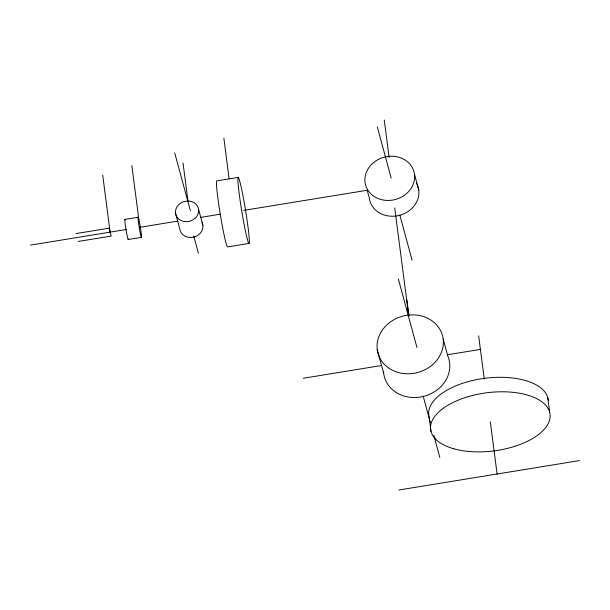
<?xml version="1.0" encoding="UTF-8"?>
<svg xmlns="http://www.w3.org/2000/svg" width="610" height="610" viewBox="0 0 610 610"><rect width="100%" height="100%" fill="white"/><g stroke="black" fill="none" stroke-linecap="round" stroke-linejoin="round"><path stroke-width="0.91" d="M238.19 177.388L216.763 180.88A33.451 1.937 80.7 0 0 220.34 214.682A33.451 1.937 80.7 0 0 227.576 246.89L249.002 243.405M125.019 219.371L138.203 217.221M76.075 233.554L109.037 228.186L111.18 236.093L78.225 241.453M30.5 245.106L126.59 229.452M139.774 227.309L177.678 221.133M200.751 217.373L220.599 214.14M243.596 210.397L367.189 190.267L369.34 198.174A25.086 21.876 -15.2 0 0 400.976 214.903A25.086 21.876 -15.2 0 0 416.455 183.175M128.161 239.532L141.345 237.389A10.278 0.595 80.7 0 0 139.659 223.222A10.278 0.595 80.7 0 0 138.31 221.308A10.278 0.595 80.7 0 0 141.345 237.389M303.208 378.269L381.54 365.512M480.413 349.408L447.458 354.776L443.165 338.969A33.451 29.166 -15.2 0 0 390.469 321.92A33.451 29.166 -15.2 0 0 396.988 372.115A33.451 29.166 -15.2 0 0 443.165 338.969M398.818 490.013L579.5 460.588M414.487 174.307A25.086 21.876 -15.2 0 1 379.855 199.173A25.086 21.876 -15.2 0 1 374.959 161.52A25.086 21.876 -15.2 0 1 414.487 174.307L418.773 190.122M377.3 126.872L391.17 178.021M399.863 215.185L412.055 260.127M398.353 278.961L416.935 347.471M423.111 395.852L430.34 422.494M433.832 435.357L439.81 457.408M377.247 349.698L383.682 373.419M198.601 209.466A11.704 10.21 -15.2 0 1 182.443 221.072A11.704 10.21 -15.2 0 1 180.156 203.504A11.704 10.21 -15.2 0 1 198.601 209.466L202.894 225.281M174.712 152.912L190.373 210.648M193.766 236.123L198.395 253.188M175.535 213.225L179.82 229.04A11.704 10.21 -15.2 0 0 194.171 236.97A11.704 10.21 -15.2 0 0 202.162 222.719M547.772 397.682L549.656 412.177M490.326 421.838L497.104 474.008M478.652 335.813L484.279 379.168M431.003 431.499L429.12 417.011A60.207 29.28 -7.4 0 1 483.311 378.49A60.207 29.28 -7.4 0 1 548.215 400.198M384.254 119.987L389.127 157.464M406.885 299.937L408.959 315.873M394.731 207.979L408.776 316.117M223.862 138.211L229.131 178.799M183.023 163.015L187.987 201.186M131.844 165.569L138.805 219.127M102.701 175.1L110.113 232.135M447.504 355.363A33.451 29.166 -15.2 0 1 423.744 396.34A33.451 29.166 -15.2 0 1 383.522 371.734M128.336 238.739A10.278 0.595 80.7 0 1 126.026 229.673A10.278 0.595 80.7 0 1 125.271 219.996M453.832 448.792A60.207 29.28 -7.4 0 0 549.633 419.871A60.207 29.28 -7.4 0 0 467.512 396.851A60.207 29.28 -7.4 0 0 453.832 448.792M238.479 187.621A33.451 1.937 80.7 0 0 248.339 242.483A33.451 1.937 80.7 0 0 243.962 201.079A33.451 1.937 80.7 0 0 238.479 187.621"/></g></svg>
